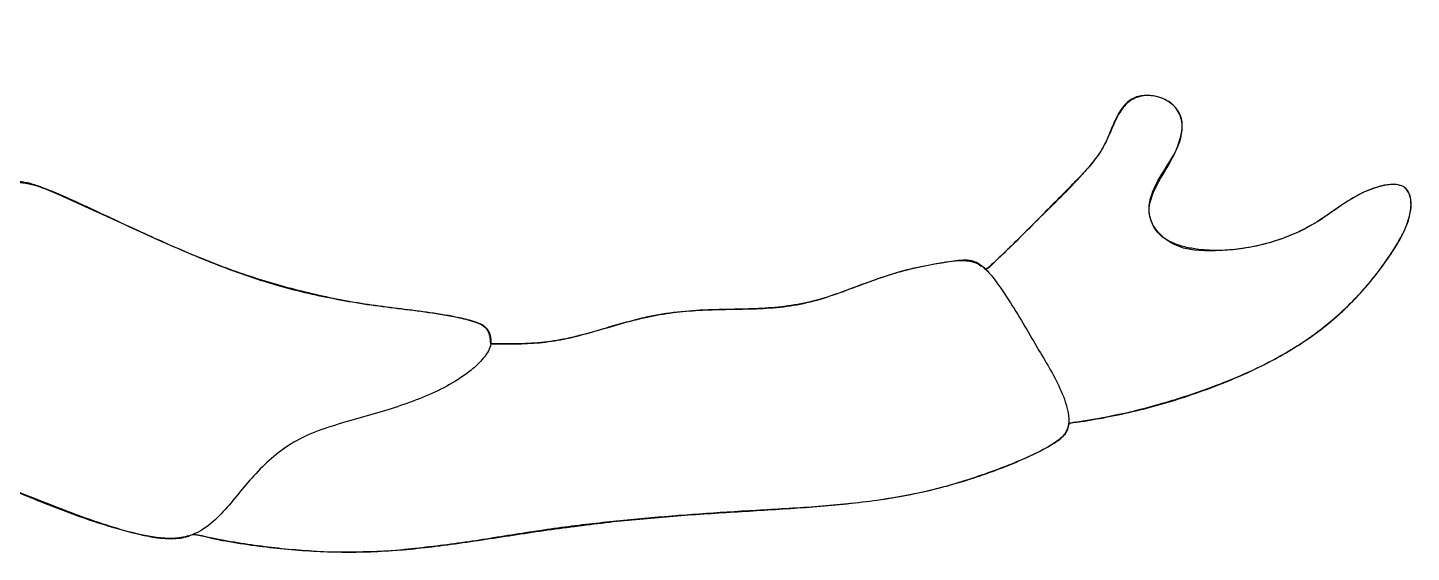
# Model space of a CAD drawing. Extents: x 108 to 368, y 22 to 294.
# Drawn here: x 282 to 367.7, y 211.5 to 244 of the extents above; entities that cross this region are included whole.
import ezdxf

# ---------------------------------------------------------------- set-up
doc = ezdxf.new("R2010")
doc.units = 0
doc.layers.get('0').update_dxf_attribs({"linetype": 'CONTINUOUS'})

msp = doc.modelspace()

# ---------------------------------------------------------------- linework, layer by layer
at = {"color": 6}
msp.add_lwpolyline([(284.023711, 233.666809)], close=True, dxfattribs=at)
at = {"color": 5}
for points, knots in [([(310.699381, 224.451186), (310.663689, 224.792216), (310.587829, 225.517035), (309.494397, 225.892503), (308.263559, 226.175419), (306.708847, 226.420183), (304.909348, 226.635582), (302.532231, 226.937687), (299.620953, 227.500887), (296.207229, 228.442552), (293.433361, 229.444756), (291.258438, 230.36533), (289.645143, 231.094188), (288.000116, 231.84289), (286.32925, 232.628665), (284.623827, 233.42864), (283.242355, 234.021526), (282.184178, 234.39068), (281.45649, 234.519644), (280.891242, 234.494592), (280.544077, 234.389823), (280.382537, 234.330317), (280.159679, 234.399418), (280.012943, 234.687929), (279.85567, 235.015721), (279.64351, 235.468338), (279.300308, 235.95795), (278.890018, 236.543454), (277.888118, 237.812194), (276.163591, 239.657672), (273.50325, 241.819306), (271.418114, 243.065969), (270.140766, 243.685215), (269.759007, 243.862591), (269.502908, 243.97716), (269.374853, 244.034447)], [0, 0, 0, 0, 0.951467, 2.022227, 3.047554, 4.864692, 6.684417, 8.502469, 12.046846, 15.571472, 19.115432, 20.885857, 22.655796, 24.426169, 26.307963, 28.19509, 30.076819, 30.817478, 31.549722, 32.287151, 32.477483, 32.644064, 32.78847, 33.131387, 33.545467, 33.905801, 34.620946, 35.33591, 36.051119, 39.468975, 42.887454, 46.304168, 46.725285, 47.146104, 47.566955, 47.566955, 47.566955, 47.566955]), ([(318.517005, 213.464665), (319.760027, 213.581997), (322.245615, 213.816617), (325.98367, 214.052948), (329.728978, 214.2726), (333.470856, 214.577924), (337.192023, 215.149858), (340.174019, 215.964127), (342.448194, 216.786716), (344.058088, 217.456997), (345.210838, 218.057807), (345.928142, 218.518008), (346.226302, 218.792409), (346.409776, 219.050412), (346.455994, 219.25878), (346.469891, 219.366549), (346.507332, 219.506004), (346.690921, 219.582093), (346.905216, 219.60057), (347.209668, 219.62377), (347.572805, 219.687948), (348.005274, 219.755899), (349.486779, 220.017853), (352.005316, 220.590096), (355.470852, 221.734226), (358.783242, 223.16609), (361.830488, 225.008433), (364.47209, 227.339764), (366.120409, 229.460504), (367.088079, 231.036687), (367.52486, 231.956999), (367.706836, 232.770072), (367.691148, 233.393403), (367.584834, 233.81175), (367.312835, 234.160569), (366.900201, 234.318475), (366.469361, 234.325572), (365.723115, 234.215894), (364.697827, 233.858207), (363.499671, 233.131203), (362.318701, 232.263979), (360.998343, 231.471247), (359.511365, 230.861872), (357.706824, 230.368081), (355.517904, 230.162974), (353.012848, 230.240351), (351.176103, 232.123003), (351.724071, 234.22917), (352.776024, 235.69983), (353.546698, 237.136023), (353.540596, 238.440758), (353.005312, 239.323263), (352.113206, 239.775411), (351.145179, 239.886582), (350.227001, 239.551559), (349.655081, 238.863695), (349.310944, 238.123269), (349.02196, 237.436312), (348.731442, 236.807275), (348.398546, 236.261723), (348.057129, 235.7867), (347.384345, 234.974609), (346.336947, 233.863141), (344.912349, 232.465623), (343.786648, 231.361981), (342.969815, 230.545305), (342.447415, 230.028018), (342.028467, 229.659762), (341.759387, 229.373343), (341.612686, 229.21593), (341.47962, 229.110614), (341.358331, 229.074926), (341.298599, 229.138314), (341.195812, 229.218414), (341.031983, 229.32344), (340.838443, 229.464285), (340.521416, 229.603213), (340.061462, 229.647161), (339.508404, 229.593056), (338.854565, 229.486715), (338.099522, 229.373769), (337.246161, 229.205008), (336.073407, 228.937476), (334.608838, 228.468471), (332.863735, 227.804323), (331.17725, 227.200491), (329.507254, 226.82455), (327.885273, 226.651543), (326.171542, 226.592007), (324.370464, 226.568019), (322.485672, 226.466977), (320.639319, 226.199488), (318.859997, 225.728523), (317.120871, 225.216274), (315.451705, 224.753082), (313.822773, 224.500192), (312.260989, 224.434415), (311.220906, 224.445585), (310.699381, 224.451186)], [0, 0, 0, 0, 3.745419, 7.489467, 11.235383, 15.001152, 18.749221, 22.512924, 24.251193, 26.003138, 27.740047, 28.146493, 28.551652, 28.956084, 29.063722, 29.187119, 29.28661, 29.476787, 29.716577, 29.949019, 30.386637, 30.824208, 31.261846, 34.900394, 38.559136, 42.196863, 45.705827, 49.19586, 52.705363, 53.716324, 54.741841, 55.750975, 56.177341, 56.604721, 57.026385, 57.447442, 57.881284, 58.308401, 59.706703, 61.098544, 62.499792, 64.103271, 65.703017, 67.307654, 69.690464, 72.317824, 74.590485, 76.378816, 78.27318, 80.114838, 81.120004, 82.042906, 83.054247, 84.011463, 84.899651, 85.860334, 86.604902, 87.350825, 88.096058, 88.680631, 89.265057, 89.849641, 91.842992, 93.842722, 95.836876, 96.572359, 97.307682, 98.043021, 98.241442, 98.489085, 98.68108, 98.765247, 98.820161, 98.924431, 99.164529, 99.398508, 99.642603, 100.192695, 100.758644, 101.309723, 102.179227, 103.048909, 103.918637, 105.786763, 107.654657, 109.522638, 111.154304, 112.776153, 114.408807, 116.297227, 118.180115, 120.067816, 121.881483, 123.695736, 125.509294, 127.072708, 128.628483, 130.193162, 130.193162, 130.193162, 130.193162]), ([(263.407998, 226.821366), (263.888188, 226.460645), (264.848772, 225.739052), (266.33171, 224.715033), (267.866069, 223.678083), (269.438528, 222.607837), (271.076161, 221.545628), (272.250762, 220.756288), (273.034262, 220.345097), (273.322191, 220.194846), (273.521709, 219.987613), (273.533658, 219.782409), (273.525884, 219.629703), (273.530984, 219.376646), (273.618187, 219.042728), (273.828099, 218.6535), (274.15023, 218.353473), (274.527277, 218.12902), (274.921638, 217.945335), (275.527111, 217.6962), (276.333316, 217.359104), (277.344482, 216.942094), (279.156054, 216.195299), (281.758148, 215.084568), (285.191356, 213.717099), (287.878545, 212.882399), (289.758404, 212.45772), (290.793664, 212.352415), (291.547229, 212.402391), (291.965179, 212.543173), (292.094336, 212.59841), (292.328294, 212.659149), (292.692235, 212.599377), (293.135969, 212.480659), (293.74317, 212.320344), (294.503852, 212.2027), (295.418979, 212.048306), (297.215264, 211.794759), (299.901547, 211.548065), (303.486638, 211.525498), (307.147213, 211.854098), (310.871903, 212.41744), (314.685777, 213.003548), (317.239709, 213.310933), (318.517005, 213.464665)], [0, 0, 0, 0, 1.801581, 3.603922, 5.405436, 7.357599, 9.309712, 11.262083, 11.600228, 11.957021, 12.24801, 12.396375, 12.557201, 12.709785, 13.153122, 13.577397, 14.020061, 14.453824, 14.890262, 15.324137, 16.417983, 17.511783, 18.605482, 22.296293, 26.000015, 29.687133, 30.726162, 31.77238, 32.808798, 32.948317, 33.093684, 33.230193, 33.667431, 34.167686, 34.619082, 35.547088, 36.4753, 37.403584, 40.988775, 44.558882, 48.143215, 52.001848, 55.859101, 59.718356, 59.718356, 59.718356, 59.718356])]:
    msp.add_open_spline(points, degree=3, knots=knots, dxfattribs=at)
at = {"color": 6}
for points, knots in [([(346.518154, 219.537853), (347.506639, 219.697539), (349.481011, 220.016493), (352.391829, 220.759807), (355.263657, 221.70183), (358.081819, 222.856849), (360.783435, 224.311799), (362.801458, 225.824077), (364.20747, 227.190142), (365.149774, 228.238337), (365.948684, 229.279026), (366.645082, 230.278074), (367.212945, 231.245312), (367.56546, 232.133102), (367.715686, 232.90164), (367.712606, 233.512724), (367.437803, 234.123136), (366.766542, 234.385775), (366.069171, 234.292482), (365.1794, 234.041084), (364.150069, 233.554376), (363.034946, 232.790759), (361.942418, 232.01247), (360.767981, 231.370359), (359.534242, 230.880799), (358.267024, 230.525093), (356.981671, 230.293479), (355.68846, 230.203941), (354.549862, 230.276472), (353.581309, 230.455754), (352.796836, 230.729788), (351.880485, 231.314698), (351.261893, 232.658773), (351.857722, 234.205876), (352.717794, 235.542592), (353.428085, 236.950951), (353.687783, 238.675579), (352.548412, 239.659257), (351.538632, 239.863313), (350.776504, 239.82346), (350.001061, 239.398656), (349.456227, 238.558402), (349.054336, 237.555986), (348.626713, 236.566109), (348.01056, 235.711253), (347.330972, 234.933556), (346.439571, 234.033921), (345.386199, 232.967062), (344.170086, 231.733078), (343.18367, 230.75083), (342.427531, 230.020301), (341.910301, 229.532345), (341.55935, 229.213706), (341.383826, 229.054343)], [0, 0, 0, 0, 3.002666, 5.997438, 9.000879, 12.06469, 15.123091, 18.183164, 19.591222, 20.999816, 22.407576, 23.524361, 24.651927, 25.76662, 26.369836, 26.991817, 27.583471, 28.250848, 28.978294, 29.669828, 31.023027, 32.367217, 33.721607, 35.045187, 36.370903, 37.695239, 38.987534, 40.282803, 41.574637, 42.398864, 43.231943, 44.052714, 45.619436, 47.176998, 48.778655, 50.417945, 51.95304, 53.549867, 54.298691, 55.044486, 55.786631, 56.856919, 57.962446, 59.04274, 60.075006, 61.10738, 62.140552, 63.873033, 65.605739, 67.33797, 68.04904, 68.759863, 69.471081, 69.471081, 69.471081, 69.471081]), ([(284.023711, 233.666809), (283.510845, 233.890963), (282.531439, 234.319023), (280.881668, 234.589281), (279.388677, 233.93164), (278.283376, 232.836968), (277.409883, 231.615367), (276.639781, 230.23068), (275.924691, 228.727661), (275.282718, 227.099982), (274.729228, 225.436481), (274.211794, 223.751478), (273.776029, 222.039223), (273.53903, 220.619989), (273.500932, 219.535498), (273.706861, 218.787866), (274.203389, 218.306637), (274.730328, 218.034802), (275.195349, 217.832997), (275.906838, 217.54832), (276.85222, 217.151191), (278.040018, 216.661374), (279.390618, 216.101362), (280.905912, 215.475995), (282.590017, 214.79498), (284.297303, 214.135667), (286.027602, 213.490505), (287.795987, 212.912767), (289.335306, 212.536317), (290.623748, 212.368587), (291.649804, 212.417872), (292.754651, 212.808236), (293.780519, 213.643308), (294.725956, 214.729883), (295.644277, 215.886937), (296.665358, 216.980785), (297.831218, 217.976419), (299.238466, 218.791013), (300.855902, 219.372891), (302.591999, 219.85891), (304.280545, 220.332906), (305.893861, 220.882587), (307.423292, 221.515692), (308.64739, 222.204798), (309.591631, 222.883884), (310.232737, 223.52362), (310.795999, 224.315807), (310.624032, 225.479228), (309.530642, 225.890833), (308.232814, 226.190058), (306.599912, 226.443385), (304.70541, 226.669498), (302.826459, 226.91423), (300.981203, 227.236516), (299.167925, 227.622064), (296.67361, 228.275811), (293.55416, 229.376485), (289.859907, 230.981923), (287.184044, 232.226985), (285.477352, 233.003867), (284.750585, 233.335454), (284.265988, 233.556364), (284.023711, 233.666809)], [0, 0, 0, 0, 1.681799, 3.211679, 4.85108, 6.340894, 7.848752, 9.341519, 11.089448, 12.838682, 14.586787, 16.347971, 18.125604, 19.885093, 20.652803, 21.37131, 22.136386, 22.641962, 23.149875, 23.656209, 24.941091, 26.225872, 27.510753, 29.327368, 31.143693, 32.960332, 34.817817, 36.683053, 38.539343, 39.562271, 40.573488, 41.59153, 43.019994, 44.48043, 45.914294, 47.449397, 48.96342, 50.496488, 52.297994, 54.103656, 55.906843, 57.557804, 59.214811, 60.864841, 61.762314, 62.690611, 63.586953, 64.591075, 65.682521, 66.768311, 68.679674, 70.593574, 72.50612, 74.359538, 76.212446, 78.065888, 82.091905, 86.119264, 90.147102, 90.945892, 91.744826, 92.543615, 92.543615, 92.543615, 92.543615]), ([(310.704281, 224.456576), (311.206937, 224.45064), (312.210029, 224.438793), (313.716047, 224.494586), (315.277896, 224.720077), (316.869303, 225.145917), (318.512978, 225.631811), (320.139768, 226.083751), (321.772816, 226.378331), (323.396458, 226.529125), (325.044134, 226.587547), (326.714114, 226.602475), (328.401694, 226.678243), (330.087763, 226.915091), (331.729017, 227.397439), (333.336934, 227.996376), (334.911308, 228.588477), (336.49309, 229.061892), (338.077844, 229.385709), (339.433307, 229.629021), (340.58291, 229.601667), (341.365111, 229.112754), (342.090245, 228.208444), (342.889548, 226.995551), (343.785863, 225.529887), (344.598357, 224.126349), (345.388318, 222.815222), (346.045124, 221.540443), (346.458561, 220.416353), (346.545244, 219.484003), (346.279917, 218.828549), (345.526496, 218.201279), (344.391041, 217.613711), (342.95502, 216.989566), (341.44944, 216.432082), (339.900372, 215.898527), (338.284947, 215.441768), (336.008003, 214.929277), (333.042161, 214.516866), (329.406555, 214.246205), (325.835163, 214.061033), (322.338303, 213.819973), (318.916176, 213.517043), (315.456274, 213.13661), (311.969042, 212.614474), (308.447099, 212.026125), (306.079748, 211.776744), (304.896679, 211.652117)], [0, 0, 0, 0, 1.50808, 3.009506, 4.516521, 6.230533, 7.945804, 9.660515, 11.292176, 12.916197, 14.548246, 16.236994, 17.926427, 19.61369, 21.329703, 23.045638, 24.762038, 26.374463, 27.993683, 29.60639, 30.521852, 31.351999, 32.271355, 33.985833, 35.709332, 37.424346, 38.851266, 40.300406, 41.72277, 42.42311, 43.055492, 43.751997, 45.308311, 46.887606, 48.446118, 50.123843, 51.801525, 53.479469, 57.122253, 60.770372, 64.414982, 67.850655, 71.28512, 74.721146, 78.290786, 81.862403, 85.430359, 85.430359, 85.430359, 85.430359]), ([(304.896679, 211.652117), (303.773271, 211.592747), (301.526438, 211.474005), (298.153801, 211.6802), (295.635898, 212.006032), (293.959585, 212.300779), (293.108895, 212.46503), (292.543541, 212.583284), (292.260784, 212.642428)], [0, 0, 0, 0, 3.372511, 6.745064, 10.118382, 10.984714, 11.850846, 12.717465, 12.717465, 12.717465, 12.717465])]:
    msp.add_open_spline(points, degree=3, knots=knots, dxfattribs=at)

doc.saveas('drawing.dxf')
